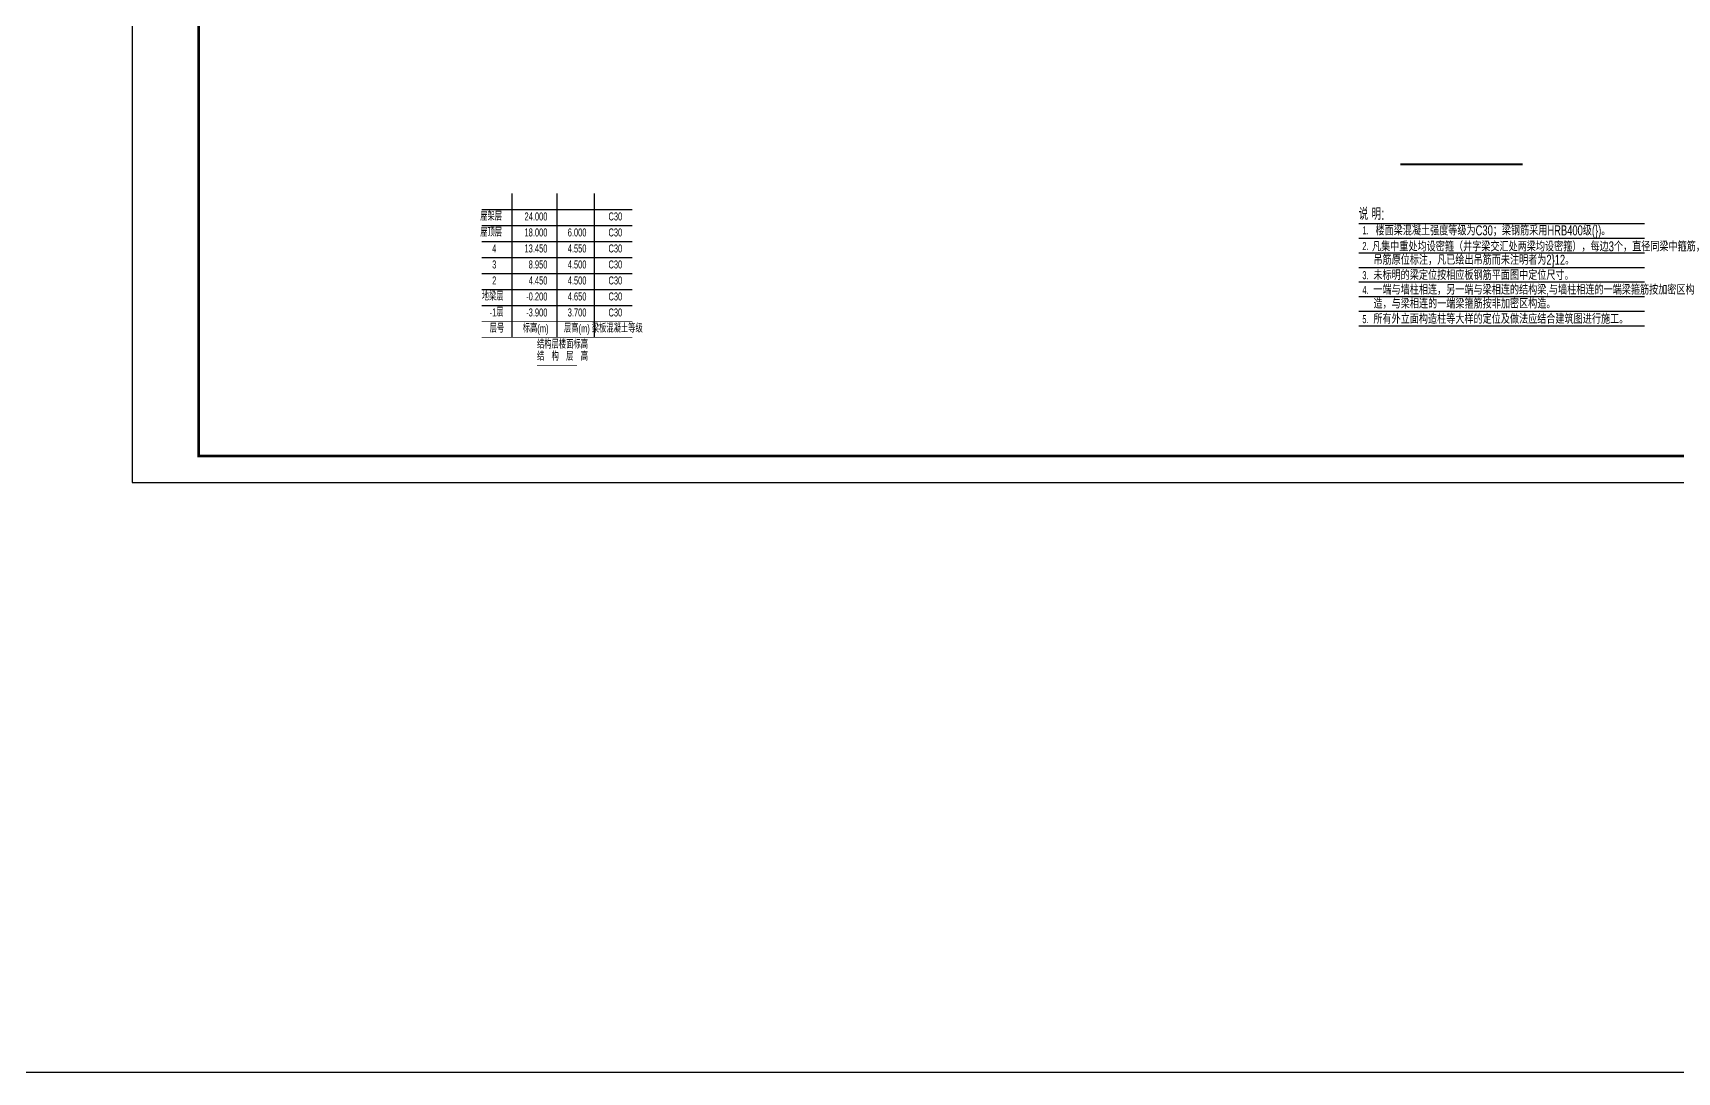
# Model space of a CAD drawing. Extents: x -695511 to 885008, y -751583 to -95266.
# Drawn here: x 108271 to 200726, y -590852 to -532410 of the extents above; entities that cross this region are included whole.
import ezdxf
from ezdxf.enums import TextEntityAlignment as Align

# ---------------------------------------------------------------- set-up
doc = ezdxf.new("R2010")
doc.units = 0
doc.header["$LTSCALE"] = 1000
doc.header["$MEASUREMENT"] = 0
for name, color, linetype in [('link', 6, 'Continuous'), ('PUB_TITLE', 4, 'Continuous'), ('TEXT', 7, 'Continuous'), ('建-图名', 3, 'Continuous'), ('梁楼面标高', 7, 'Continuous')]:
    doc.layers.add(name, color=color, linetype=linetype)
doc.styles.add('GS_Rein', font='GS_TXT.shx', dxfattribs={"width": 0.7, "bigfont": 'GS_HZTXT.shx'})

# ---------------------------------------------------------------- blocks, each defined once
blk = doc.blocks.new('梁板层高表')
at = {"layer": '梁楼面标高'}
for p, q in [((-1049101, -613243), (-1049101, -607849)), ((-1047421, -613243), (-1047421, -607849)), ((-1046011, -613243), (-1046011, -607849)), ((-1050241, -608443), (-1044601, -608443)), ((-1050241, -609043), (-1044601, -609043)), ((-1050241, -609643), (-1044601, -609643)), ((-1050241, -610243), (-1044601, -610243)), ((-1050241, -610843), (-1044601, -610843)), ((-1050241, -611443), (-1044601, -611443)), ((-1050241, -612043), (-1044601, -612043))]:
    blk.add_line(p, q, dxfattribs=at)
at = {"layer": '梁楼面标高', "const_width": 30}
for points in [[(-1050241, -612643), (-1044601, -612643)], [(-1050241, -613243), (-1044601, -613243)], [(-1048171, -614293), (-1046671, -614293)]]:
    blk.add_lwpolyline(points, dxfattribs=at)
at = {"layer": '梁楼面标高', "style": 'GS_Rein', "width": 0.7}
for s, p in [('屋架层', (-1049482, -608949)), ('24.000', (-1047781, -608949)), ('C30', (-1044977, -608949)), ('屋顶层', (-1049482, -609549)), ('18.000', (-1047781, -609549)), ('6.000', (-1046317, -609549)), ('C30', (-1044977, -609549)), ('4', (-1049695, -610149)), ('13.450', (-1047781, -610149)), ('4.550', (-1046317, -610149)), ('C30', (-1044977, -610149)), ('3', (-1049695, -610749)), ('8.950', (-1047781, -610749)), ('4.500', (-1046317, -610749)), ('C30', (-1044977, -610749)), ('2', (-1049695, -611349)), ('4.450', (-1047781, -611349)), ('4.500', (-1046317, -611349)), ('C30', (-1044977, -611349)), ('地梁层', (-1049424, -611949)), ('-0.200', (-1047781, -611949)), ('4.650', (-1046317, -611949)), ('C30', (-1044977, -611949)), ('-1层', (-1049424, -612549)), ('-3.900', (-1047781, -612549)), ('3.700', (-1046317, -612549)), ('C30', (-1044977, -612549))]:
    blk.add_text(s, height=300, dxfattribs=at).set_placement(p, align=Align.BOTTOM_RIGHT)
for s, p in [('层号', (-1049671, -613149)), (' 标高(m)', (-1048261, -613149)), (' 层高(m)', (-1046716, -613149)), (' 梁板混凝土等级', (-1045201, -613149))]:
    blk.add_text(s, height=300, dxfattribs=at).set_placement(p, align=Align.BOTTOM_CENTER)
for s, p in [('结构层楼面标高', (-1048171, -613749)), ('结\u3000构\u3000层\u3000高', (-1048171, -614199))]:
    blk.add_text(s, height=300, dxfattribs=at).set_placement(p, align=Align.BOTTOM_LEFT)

msp = doc.modelspace()

# ---------------------------------------------------------------- linework, layer by layer
at = {"layer": 'link', "const_width": 50}
msp.add_lwpolyline([(133512.5, -544133), (141972.5, -544133)], dxfattribs=at)
at = {"layer": 'link'}
msp.add_lwpolyline([(-695511, -590852), (885008, -590852)], dxfattribs=at)
at = {"layer": 'PUB_TITLE'}
msp.add_lwpolyline([(113848.5, -557702), (271498.5, -557702), (271498.5, -468602), (113848.5, -468602)], close=True, dxfattribs=at)
at = {"layer": 'PUB_TITLE', "const_width": 150}
msp.add_lwpolyline([(117598.5, -556202), (269998.5, -556202), (269998.5, -470102), (117598.5, -470102)], close=True, dxfattribs=at)
at = {"layer": 'TEXT'}
for points in [[(182828.7, -543137.4), (198892.3, -543137.4)], [(182828.7, -543957.5), (198892.3, -543957.5)], [(182828.7, -544777.7), (198892.3, -544777.7)], [(182828.7, -545597.8), (198892.3, -545597.8)], [(182828.7, -546418), (198892.3, -546418)], [(182828.7, -547238.2), (198892.3, -547238.2)], [(182828.7, -547238.2), (198892.3, -547238.2)], [(182828.7, -548058.3), (198892.3, -548058.3)], [(182828.7, -548878.5), (198892.3, -548878.5)]]:
    msp.add_lwpolyline(points, dxfattribs=at)
at = {"layer": '建-图名', "const_width": 105}
msp.add_lwpolyline([(185153.9, -539802), (192032.5, -539802)], dxfattribs=at)

# ---------------------------------------------------------------- block references
at = {"xscale": 1.5, "yscale": 1.5, "zscale": 1.5}
msp.add_blockref('梁板层高表', (1708873.8, 370331), dxfattribs=at)

# ---------------------------------------------------------------- texts
at = {"layer": 'TEXT', "style": 'GS_Rein', "width": 0.7}
for s, height, p in [('说 明:', 675, (182821, -542926.6, 675)), ('1.', 450, (183032.2, -543737.7, 675)), ('2.', 450, (183025.9, -544621.9, 675)), (' 凡集中重处均设密箍（井字梁交汇处两梁均设密箍），每边3个，直径同梁中箍筋，', 562.5, (183424.6, -544697.3, 675)), ('吊筋原位标注，凡已绘出吊筋而未注明者为2}12。', 562.5, (183649.8, -545449.7, 675)), ('3.', 450, (183025.9, -546261.3, 675)), ('未标明的梁定位按相应板钢筋平面图中定位尺寸。', 562.5, (183647.5, -546305.3, 675)), ('4.', 450, (183025.9, -547093.6, 675)), ('一端与墙柱相连，另一端与梁相连的结构梁,与墙柱相连的一端梁箍筋按加密区构', 562.5, (183647.5, -547127.7, 675)), ('造，与梁相连的一端梁箍筋按非加密区构造。', 562.5, (183649.8, -547910.1, 675)), ('所有外立面构造柱等大样的定位及做法应结合建筑图进行施工。', 562.5, (183647.5, -548768, 675)), ('5.', 450, (183025.9, -548733.9, 675))]:
    msp.add_text(s, height=height, dxfattribs=at).set_placement(p)
at = {"layer": 'TEXT', "color": 4, "style": 'GS_Rein', "width": 0.7}
msp.add_text('楼面梁混凝土强度等级为C30；梁钢筋采用HRB400级(})。', height=562.5, dxfattribs=at).set_placement((183765.1, -543796.9))

doc.saveas('drawing.dxf')
